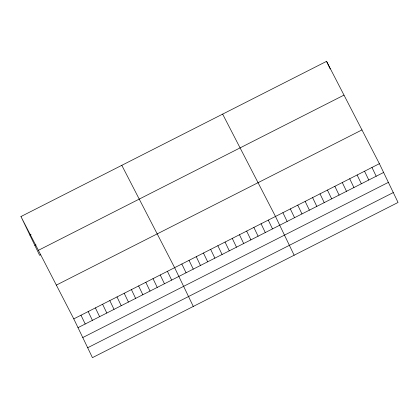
<?xml version="1.0" encoding="UTF-8"?>
<svg xmlns="http://www.w3.org/2000/svg" width="419" height="419" viewBox="0 0 419 419"><rect width="100%" height="100%" fill="white"/><g stroke="black" fill="none" stroke-linecap="round" stroke-linejoin="round"><path stroke-width="0.63" d="M20.95 216.544L326.563 61.347L379.389 163.688L398.05 202.456L92.437 357.653L73.781 318.88L20.95 216.544L39.611 255.312L40.716 254.752M29.938 235.221L31.048 234.656M34.845 245.419L35.955 244.853M38.386 250.316L343.994 95.118M56.345 285.109L361.958 129.916M73.781 318.88L379.389 163.688M78.002 327.658L383.615 172.466M82.768 337.557L388.382 182.365M87.676 347.754L393.289 192.562M222.651 114.115L275.482 216.45L294.143 255.223M121.803 165.327L174.629 267.668L193.29 306.436M326.563 61.347L330.224 68.957M371.967 167.453L376.194 176.237M364.546 171.224L368.772 180.002M357.124 174.99L361.351 183.773M349.703 178.761L353.929 187.544M342.281 182.532L346.508 191.31M334.86 186.298L339.086 195.081M327.438 190.069L331.659 198.847M320.016 193.84L324.238 202.618M312.59 197.606L316.816 206.389M305.168 201.377L309.395 210.155M297.747 205.142L301.973 213.926M290.325 208.913L294.552 217.691M282.904 212.684L287.13 221.462M268.28 220.111L272.502 228.889M261.074 223.767L265.3 232.55M253.872 227.428L258.099 236.206M246.665 231.084L250.892 239.867M239.464 234.74L243.69 243.523M232.262 238.401L236.484 247.179M225.055 242.056L229.282 250.84M217.854 245.717L222.08 254.495M210.647 249.373L214.874 258.156M203.445 253.034L207.672 261.812M196.244 256.69L200.465 265.473M189.037 260.351L193.264 269.129M181.836 264.007L186.062 272.79M167.427 271.323L171.654 280.107M160.226 274.979L164.447 283.763M153.019 278.64L157.245 287.418M145.817 282.296L150.044 291.079M138.61 285.957L142.837 294.735M131.409 289.613L135.636 298.396M124.202 293.274L128.429 302.052M117.001 296.93L121.227 305.713M109.799 300.591L114.026 309.369M102.592 304.246L106.819 313.03M95.391 307.907L99.617 316.685M88.184 311.563L92.41 320.341M80.982 315.219L85.209 324.002"/></g></svg>
